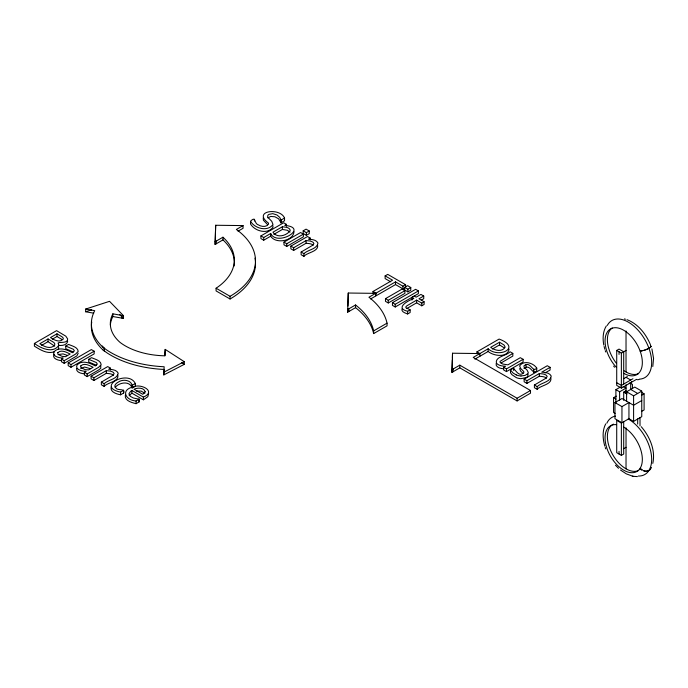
<?xml version="1.0" encoding="UTF-8"?>
<svg xmlns="http://www.w3.org/2000/svg" width="688" height="688" viewBox="0 0 688 688"><rect width="100%" height="100%" fill="white"/><g stroke="black" fill="none" stroke-linecap="round" stroke-linejoin="round"><path stroke-width="1.03" d="M215.095 241.746L222.964 237.205L222.964 239.897L215.095 244.438L215.679 225.26L243.062 225.595L243.062 228.287L238.039 231.185M215.095 244.438L215.679 225.26M347.672 309.505L355.541 304.965L355.541 307.656L347.672 312.197L348.257 293.028L375.639 293.363L375.639 296.055L370.617 298.953M347.672 312.197L347.784 309.11M347.896 306.014L348.257 293.028M476.956 353.649L476.956 351.852L499.118 339.064C521.977 347.552 498.929 358.732 488.162 348.79L473.206 357.425L530.5 390.5L530.5 393.192L517.101 400.932L459.799 367.848L451.939 372.397L452.515 353.219L479.906 353.555L479.906 356.246M451.939 372.397L452.369 360.03M452.446 357.966L452.515 353.219M112.858 313.84L112.858 316.532L123.496 318.398L123.496 315.706L112.858 313.84A58.712 33.893 0 0 0 120.202 342.512A58.712 33.893 0 0 0 164.802 355.808L165.197 349.392L184.238 361.673L184.238 364.365L163.813 374.908L164.148 366.747A84.426 48.745 0 0 1 106.528 349.857L103.088 347.354M163.813 374.908L164.088 370.35M164.974 355.765L165.197 352.084M76.592 368.45C75.938 372.483 81.537 373.567 84.538 373.859M125.345 395.075C124.287 400.734 131.847 402.626 136.078 403.675L139.131 401.912L139.131 399.221L133.42 398.008L130.281 396.322L128.905 393.871L130.608 391.309L131.881 390.466L143.396 397.114C156.959 391.3 140.558 383.233 133.412 386.914C120.262 389.597 125.474 400.425 136.078 400.984L139.131 399.221M263.203 217.812L263.418 220.246L267.709 224.761M111.164 387.034C109.951 392.108 116.711 394.035 120.555 394.8L123.694 392.986C125.242 387.8 117.811 391.171 115.747 387.92C113.357 385.925 116.134 383.121 118.147 382.227C123.023 378.374 133.541 380.206 132.044 387.972C129.894 380.481 118.972 382.356 115.171 387.456M401.964 308.886C401.19 311.999 405.481 313.092 407.623 313.969L410.143 312.515L410.143 309.824L405.92 307.708L405.886 306.779L406.823 305.842L416.627 300.131L421.778 303.107L424.1 301.765L424.1 304.457L421.778 305.799L416.627 302.823L406.823 308.534M652.8 366.515L653.566 358.405L651.897 348.876M652.8 463.394C655.724 450.244 649.756 436.579 641.268 426.723M496.186 363.453C495.162 367.211 500.494 368.527 503.272 368.759M606.334 325.923C602.808 331.607 602.576 338.711 603.806 345.118M605.707 423.894C602.12 430.74 602.705 438.961 604.829 446.159M57.912 349.607L58.695 348.214L58.583 346.769M54.085 354.38C51.738 358.586 58.48 360.546 61.576 360.598M129.12 395.695L131.881 393.158L131.881 390.466M80.78 368.587L84.529 367.031L90.326 368.656M523.989 368.519C530.482 362.929 532.426 376.052 536.743 370.789L536.743 368.106C533.381 362.825 523.585 359.996 519.603 365.896L520.67 368.484L523.749 371.511L523.817 372.81C516.8 378.727 515.14 364.356 510.505 370.067L510.505 372.758L511.949 374.702L516.275 377.6A8.97 5.177 0 0 0 520.979 378.675L526.32 377.514L527.739 376.422L528.066 374.091M267.873 217.907L270.685 216.436L274.925 216.772L278.614 218.827L281.014 222.792L284.54 220.753L284.54 218.062C280.136 207.148 251.911 210.803 268.432 223.084L268.552 223.987C266.531 227.453 261.371 226.756 258.404 224.899C253.82 223.729 256.185 215.275 250.518 221.295L250.518 223.978C254.784 231.22 267.606 234.737 273.007 227.186L272.878 225.69M501.277 362.851L512.835 356.066L512.835 353.374L510.04 351.757C507.142 355.627 494.603 356.539 496.487 363.255C498.74 365.767 502.369 366.059 505.534 366.222L503.685 367.289L503.685 369.981L506.48 371.589L523.104 361.991L523.104 359.299L520.309 357.691L507.899 364.855L502.773 364.047L500.675 362.92A3.044 1.754 0 0 1 500.185 361.295L512.835 353.374M34.4 343.45L56.562 330.653L65.833 336.191L67.656 338.943C68.026 344.619 55.289 340.766 58.583 344.077L58.695 345.522C52.838 353.864 40.747 348.197 34.4 343.45L34.4 346.141C40.239 349.822 47.334 354.354 54.524 351.697M243.062 225.595L236.362 229.465A86.826 50.129 0 0 1 230.067 296.304L230.067 298.996L216.084 290.921L216.084 288.229A74.485 43 0 0 0 222.964 237.205M48.048 338.969L39.861 343.699C43.963 346.614 50.645 349.719 54.748 345.101L54.687 343.475L53.638 342.314L48.048 338.969L48.048 341.661L41.684 345.342M56.992 333.809L50.499 337.55C54.068 339.958 59.486 343.088 63.193 339.132L63.253 338.092L62.152 336.888L56.992 333.809L56.992 336.501L52.357 339.175M250.518 221.295C254.784 228.528 267.606 232.045 273.007 224.494L271.769 221.347L267.641 217.047L267.873 215.215L268.956 214.372L272.749 213.65L277.023 215.009L279.767 217.425L281.014 220.1L284.54 218.062M73.427 351.998L65.756 348.739L65.756 346.055L68.602 344.413C71.905 345.995 77.821 347.019 78.208 351.413L75.577 354.096L64.208 360.658L61.43 359.05L61.43 361.742L64.208 363.35L76.91 355.885L78.2 353.193M260.924 235.907L263.719 237.523L270.685 233.499L270.685 236.19L263.719 240.215L260.924 238.598L260.924 235.907L283.68 222.766L286.475 224.383L286.475 226.18M282.381 226.748L272.964 232.183C276.886 238.418 286.337 235.881 290.052 230.807L290.216 230.11C289.218 227.057 284.961 227.169 282.381 226.748L282.381 229.439L273.815 234.384M286.475 224.383L284.729 225.389C309.669 227.625 277.092 247.052 270.685 233.499M61.43 359.05L63.201 358.027C59.744 358.061 51.729 356.599 54.085 351.688C59.065 346.442 67.097 349.728 72.369 352.738L74.364 350.828L73.427 349.306L65.756 346.055M68.198 362.963L91.358 349.59L94.153 351.207L94.153 353.899L70.993 367.272L68.198 365.655L68.198 362.963L70.993 364.58L94.153 351.207M303.176 230.815L306.074 229.138L309.256 230.979L309.256 233.662L306.358 235.339L303.176 233.499L303.176 230.815L306.358 232.647L309.256 230.979M283.963 242.124L300.587 232.527L303.382 234.144L303.382 236.835L286.758 246.433L283.963 244.816L283.963 242.124L286.758 243.741L303.382 234.144M96.389 365.251L88.718 362L88.718 359.308L91.564 357.665C94.867 359.256 100.783 360.28 101.17 364.674L98.547 367.349L87.17 373.919L84.392 372.311L84.392 375.003L87.17 376.611L98.547 370.041L100.749 368.252L100.758 365.534M313.272 245.177A6.751 3.896 0 0 0 309.695 243.664L306.074 243.251L293.664 250.423L290.861 248.807L290.861 246.115L307.484 236.517L310.288 238.134L310.288 239.923M290.861 246.115L293.664 247.732L306.074 240.568L309.695 240.981A6.751 3.896 0 0 1 313.272 242.486L313.917 243.569L312.619 245.281L301.138 252.04L301.138 254.732L303.933 256.349C306.925 252.427 319.043 251.662 317.581 244.962M310.288 238.134L308.439 239.2C311.776 239.415 316.291 239.673 317.968 243.079C317.073 249.28 307.622 249.727 303.933 253.657L301.138 252.04M84.392 372.311L86.163 371.288C82.706 371.322 74.691 369.852 77.047 364.95C82.035 359.695 90.068 362.989 95.331 365.99L97.326 364.081L96.389 362.559L88.718 359.308M113.503 375.244A6.751 3.896 0 0 0 109.925 373.739L106.313 373.326L93.903 380.49L91.1 378.873L91.1 376.181L107.724 366.584L110.527 368.2L110.527 369.998M91.1 376.181L93.903 377.798L106.313 370.634L109.925 371.047A6.751 3.896 0 0 1 113.503 372.552L114.156 373.644L112.858 375.347L101.368 382.115L101.368 384.807L104.172 386.424C107.165 382.502 119.282 381.737 117.811 375.037M110.527 368.2L108.678 369.267C112.015 369.482 116.53 369.74 118.207 373.154C117.313 379.355 107.853 379.802 104.172 383.732L101.368 382.115M132.99 387.619L135.347 386.26L135.347 383.569C128.26 369.017 95.486 386.914 120.555 392.108L123.694 390.294M132.044 385.28L135.347 383.569M131.881 393.158L143.396 399.805L147.808 396.709L148.634 393.536M390.698 281.805L385.125 278.58L385.125 275.888L387.74 274.383L405.567 284.677L405.567 287.36M373.025 293.26L373.025 291.471L392.564 280.188L385.125 275.888M375.639 293.363L368.94 297.225A95.348 55.049 0 0 1 387.043 323.154L387.043 325.845L373.644 333.585A95.348 55.049 0 0 0 355.541 307.656M373.025 291.471L375.966 293.174L395.505 281.891L402.953 286.182L405.567 284.677M404.699 287.868L402.953 288.874L395.505 284.583L375.966 295.866L375.966 293.174M404.69 287.343L407.597 285.666L410.779 287.507L410.779 290.198L407.881 291.875L404.69 290.035L404.69 287.343L407.881 289.184L410.779 287.507M385.478 298.661L402.102 289.063L404.897 290.68L404.897 293.372L388.273 302.969L385.478 301.353L385.478 298.661L388.273 300.278L404.897 290.68M392.444 302.686L415.604 289.313L418.399 290.929L418.399 293.621L395.239 306.986L392.444 305.377L392.444 302.686L395.239 304.302L418.399 290.929M411.94 300.114L411.94 297.422L414.262 296.081L416.154 297.173L420.927 294.421L423.731 296.029L423.731 298.721L421.34 300.106M423.731 296.029L418.949 298.79L424.1 301.765M373.644 333.585L373.644 330.894L387.043 323.154M411.94 297.422L413.832 298.515C407.743 300.622 394.68 308.138 407.623 311.277L410.143 309.824M451.939 369.705L459.799 365.165L517.101 398.24L530.5 390.5M499.531 342.22L490.682 347.337C494.603 350.459 502.18 352.394 505.155 347.156L504.098 345.075L499.531 342.22L499.531 344.912L492.445 349.005M474.875 359.145L488.162 351.482C493.606 356.117 507.615 358.104 509.086 349.108M503.685 367.289L506.48 368.897L523.104 359.299M520.979 375.983L525.168 375.364L527.739 373.73L528.307 372.604L527.068 370.11L524.041 367.143L523.989 365.827C530.482 360.237 532.426 373.36 536.743 368.106M546.539 378.151A6.751 3.896 0 0 0 542.961 376.646L539.34 376.233L526.931 383.397L524.136 381.78L524.136 379.088L547.287 365.724L550.09 367.34L550.09 370.032L545.059 372.93M524.136 379.088L526.931 380.705L539.34 373.541L542.961 373.954A6.751 3.896 0 0 1 546.539 375.459L547.192 376.551L545.894 378.262L534.404 385.022L534.404 387.714L537.199 389.331C540.2 385.409 552.309 384.644 550.847 377.944M550.09 367.34L541.714 372.174C545.051 372.389 549.557 372.647 551.234 376.061C550.34 382.261 540.888 382.709 537.199 386.639L534.404 385.022M636.52 379.355L621.367 388.101L616.715 385.409L616.715 350.424L619.045 349.074L623.698 351.766L623.698 384.059M616.715 350.424L621.367 353.116L626.028 350.424M623.81 378.615L627.361 376.568M632.917 378.744L621.367 385.409L616.715 382.717M615.898 403.331L615.898 389.649L620.473 387M615.898 389.649L619.621 391.799L626.028 388.101L623.053 386.372M615.115 413.419L613.567 412.516L613.567 397.716L616.31 396.133M623.698 400.339L623.698 392.134L626.028 390.793M626.605 401.207L626.605 391.79L634.757 387.086L641.749 391.119L641.749 416.687L633.596 421.391L628.35 418.364M628.944 418.708L628.944 402.566L621.952 406.599L621.952 422.75L614.96 418.708L614.96 402.566L621.952 398.524L633.596 405.249L641.749 400.536M626.605 391.79L633.596 395.832L641.749 391.119M641.474 395.333L644.097 393.82L644.097 409.962L641.474 411.476M623.698 421.735L623.698 454.028L621.367 455.379L616.715 452.687L616.715 420.394L621.367 423.086L629.365 418.467M623.698 448.645L626.028 447.303M163.813 372.217L184.238 361.673M58.867 354.492L63.012 353.899L67.364 355.404M93.714 313.169L85.656 311.759L85.656 309.067L94.72 310.658A77.658 44.84 0 0 0 102.4 346.726L104.636 348.515M91.745 321.967A77.658 44.84 0 0 0 102.4 349.418L104.636 351.207M85.656 309.067L109.538 301.327L123.496 315.706M85.656 311.759L91.624 309.824M638.885 379.595L637.148 379.724M136.293 391.094L141.092 391.059L144.893 393.244M633.364 476.32L637.398 476.603M282.381 229.439L287.378 230.291L290.044 232.131M58.42 345.333C61.645 345.823 66.641 345.324 67.656 341.635L67.364 340.612M620.542 470.067L626.321 473.877L632.539 476.156M632.315 476.113L633.596 476.363M624.412 318.922L625.478 319.198M626.983 319.671C638.129 323.885 646.041 334.067 650.478 344.808M650.556 345.763L650.779 345.918A6.596 1.565 -20.1 0 0 650.461 345.797M516.275 374.908L513.119 373.068L510.505 370.067M626.028 377.334L630.69 380.025M630.948 383.534L632.444 384.394L632.444 388.608M641.474 392.306L644.097 393.82M630.681 389.434L637.673 393.476M623.698 392.134L626.028 393.476L626.028 384.669M613.567 397.716L615.898 399.066M614.96 402.566L621.952 406.599M499.531 344.912L504.098 347.767M476.956 351.852L479.906 353.555M216.084 288.229L230.067 296.304M56.992 336.501L62.152 339.58M48.048 341.661L54.687 346.167M123.694 392.986L123.53 390.199M139.131 401.912L138.967 399.126M641.775 469.827L642.351 470.136A6.596 5.151 32.3 0 1 640.15 468.287L641.775 469.827M181.641 362.696L184.238 364.365M103.088 350.046L106.528 352.548A84.426 48.745 0 0 0 164.148 369.439M522.957 373.3L520.67 371.167L519.603 368.587M618.486 468.287L615.459 465.191M119.824 314.614L123.496 318.398M102.228 345.978L103.914 347.999M613.61 366.093L614.522 367.22M270.685 236.19C275.682 244.403 293.57 240.998 294 231.546M605.251 350.631L605.724 351.989M605.251 447.518L605.724 448.868M604.829 349.28L604.09 346.46M640.012 417.53L640.012 425.863M637.681 418.872L637.681 424.083M633.596 395.832L633.596 421.391M630.69 382.717L630.69 389.563M626.028 330.945L626.028 371.95M626.028 427.824L626.028 468.829M621.367 353.116L621.367 388.101M621.367 423.086L621.367 455.379M619.621 391.799L619.621 400.227M619.045 351.766L619.045 354.458M619.045 451.337L619.045 454.028M539.34 373.541L539.34 376.233M537.199 386.639L537.199 389.331M533.75 369.826L533.75 372.518M533.596 369.74L533.596 372.432M526.931 380.705L526.931 383.397M526.028 364.769L526.028 367.461M517.101 398.24L517.101 400.932M513.79 368.347L513.79 370.135M513.644 368.261L513.644 370.049M506.48 368.897L506.48 371.589M488.162 348.79L488.162 351.482M459.799 365.165L459.799 367.848M453.1 369.026L453.1 371.718M421.778 303.107L421.778 305.799M416.627 300.131L416.627 302.823M407.881 289.184L407.881 291.875M407.623 311.277L407.623 313.969M402.953 286.182L402.953 288.874M395.505 281.891L395.505 284.583M395.239 304.302L395.239 306.986M388.273 300.278L388.273 302.969M348.842 308.835L348.842 311.526M306.358 232.647L306.358 235.339M306.074 240.568L306.074 243.251M303.933 253.657L303.933 256.349M293.664 247.732L293.664 250.423M286.758 243.741L286.758 246.433M281.014 220.1L281.014 222.792M280.79 219.971L280.79 222.663M263.719 237.523L263.719 240.215M254.414 219.283L254.414 221.072M216.264 241.067L216.264 243.758M165.197 349.392L165.137 353.039M143.396 397.114L143.396 399.805M136.078 400.984L136.078 403.675M132.208 385.375L132.208 388.066M121.922 315.431L121.922 318.123M120.555 392.108L120.555 394.8M106.313 370.634L106.313 373.326M104.438 348.584L104.438 351.276M104.172 383.732L104.172 386.424M93.903 377.798L93.903 380.49M87.17 373.919L87.17 376.611M70.993 364.58L70.993 367.272M64.208 360.658L64.208 363.35M607.306 325.415A32.955 19.023 60 0 1 644.441 338.866A32.955 19.023 60 0 1 639.35 379.148M520.979 375.983A8.97 5.177 0 0 1 516.275 374.908M355.541 304.965A95.348 55.049 0 0 1 373.644 330.894M254.99 258.138A86.826 50.129 0 0 1 230.067 298.996M222.964 239.897A74.485 43 0 0 1 234.298 261.5M234.324 262.412A74.485 43 0 0 1 234.101 266.058M110.39 324.702A58.712 33.893 0 0 1 112.858 316.532M627.103 393.889A3.294 1.901 0 0 1 625.719 390.999M631.653 381.462A3.294 1.901 0 0 1 629.167 383.216M616.568 367.538A26.368 15.222 60 0 1 610.514 328.933A26.368 15.222 60 0 1 640.924 353.477A26.368 15.222 60 0 1 623.698 373.3M638.55 373.601A26.368 15.222 60 0 1 629.666 373.636L628.772 373.3A26.368 15.222 60 0 1 624.205 370.789M616.448 363.35A26.368 15.222 60 0 1 612.217 327.987M623.698 427.119A26.368 15.222 60 0 1 640.924 466.834A26.368 15.222 60 0 1 610.514 456.264A26.368 15.222 60 0 1 616.568 424.642M628.359 419.044A32.964 19.032 60 0 1 651.106 453.186A32.964 19.032 60 0 1 638.326 476.036M606.833 423.232A32.964 19.032 60 0 1 615.416 416.102M638.55 470.48A26.368 15.222 60 0 1 612.845 454.914A26.368 15.222 60 0 1 612.217 424.866M612.845 424.47A26.368 15.222 60 0 1 613.515 424.126M640.442 469.285A26.368 15.222 60 0 1 639.849 469.741M650.943 467.685L650.814 468.184A6.596 5.151 32.3 0 1 645.636 471.177L645.335 471.151A6.596 5.108 30.2 0 0 650.977 467.436A6.596 5.151 32.3 0 1 650.943 467.685M57.818 352.643L57.955 354.397L62.101 356.341L65.523 356.685L70.133 354.028C66.504 352.333 61.421 349.246 57.818 352.643M80.78 365.896L80.917 367.659L85.071 369.602L88.485 369.946L93.095 367.28C89.466 365.586 84.392 362.499 80.78 365.896M650.943 346.589L650.814 346.786A6.596 1.565 -20.1 0 1 645.636 349.779L645.335 349.891A6.588 1.686 -19.2 0 0 650.986 346.133L651.003 346.159A6.596 1.565 -20.1 0 1 650.943 346.589M643.512 470.687L643.504 470.704A6.596 5.108 30.2 0 0 645.026 471.108A6.596 5.151 32.3 0 1 643.512 470.687M145.202 391.833L142.82 394.31L134.022 389.227C137.359 387.533 144.11 387.413 145.202 391.833M642.334 350.725L640.15 351.112A6.596 1.565 -20.1 0 0 642.351 350.785L642.351 350.785M643.512 350.484L643.504 350.45A6.588 1.686 -19.2 0 0 645.026 349.994A6.596 1.565 -20.1 0 1 643.512 350.484"/></g></svg>
